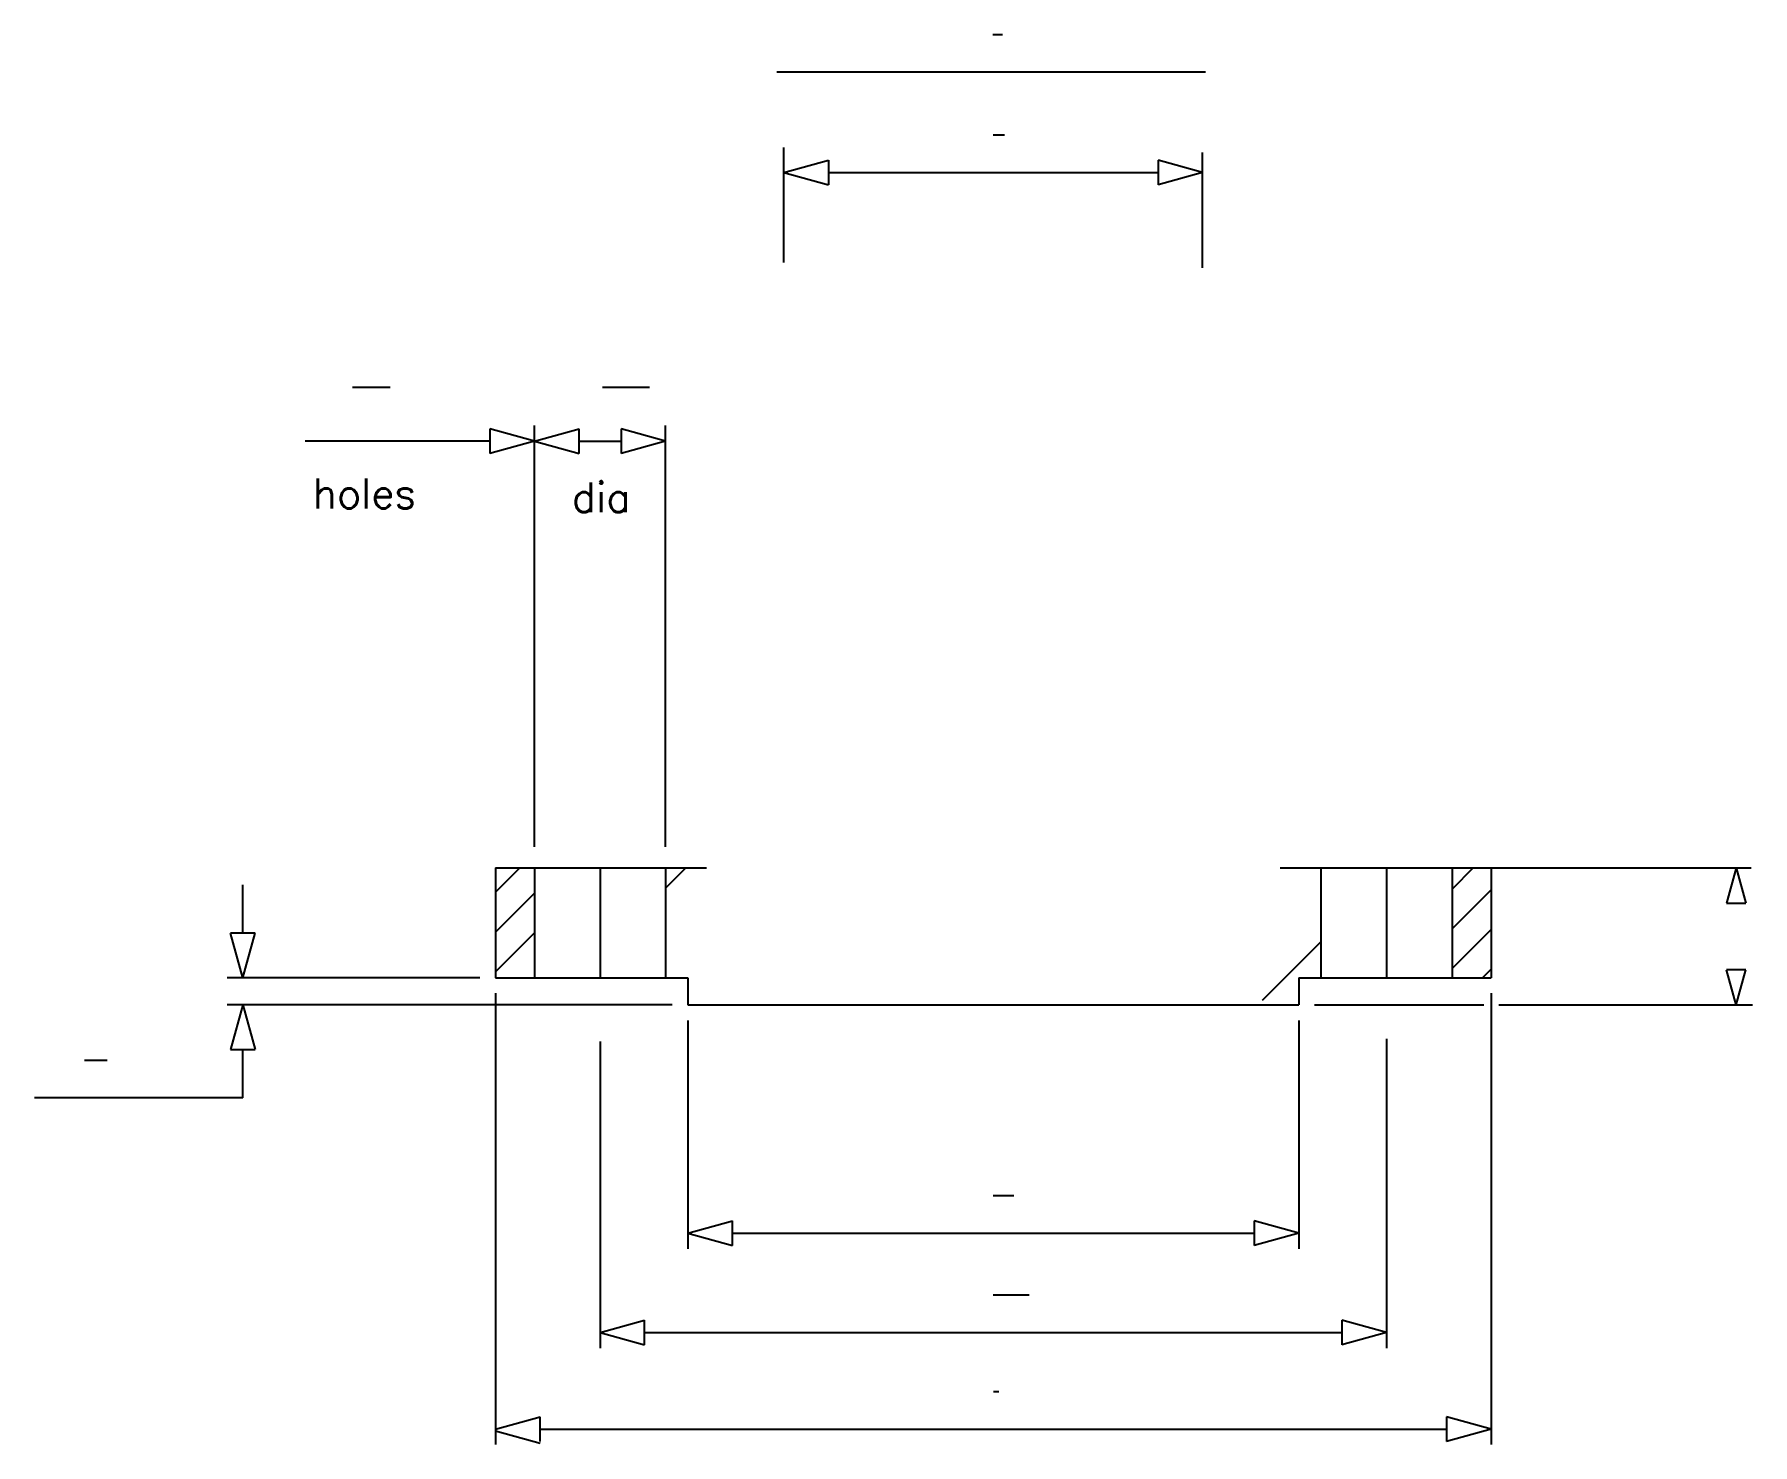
# Model space of a CAD drawing. Extents: x 348 to 1262, y 214 to 964.
import ezdxf
from ezdxf.enums import TextEntityAlignment as Align

# ---------------------------------------------------------------- set-up
doc = ezdxf.new("R2010")
doc.units = 0
doc.header["$MEASUREMENT"] = 0
doc.layers.add('1', color=7, linetype='CONTINUOUS')
doc.styles.add('ROMANS', font='ROMANS', dxfattribs={"height": 0.2})

msp = doc.modelspace()

# ---------------------------------------------------------------- linework, layer by layer
at = {"layer": '1', "color": 5, "linetype": 'Continuous'}
for p, q in [((857.89375, 964.13125), (862.89375, 964.13125)), ((858.08125, 910.625), (864.08125, 910.625)), ((650.1875, 776.54375), (675.1875, 776.54375)), ((374.7, 418.65625), (386.7, 418.65625)), ((858.075, 346.575), (869.075, 346.575)), ((858.0875, 293.81875), (877.0875, 293.81875)), ((858.1125, 242.43125), (861.1125, 242.43125))]:
    msp.add_line(p, q, dxfattribs=at)
at = {"layer": '1', "color": 3, "linetype": 'Continuous'}
for p, q in [((743, 944.13125), (971, 944.13125)), ((746.75, 842.88125), (746.75, 903.96875)), ((746.75, 890.625), (770.4625, 897.18125)), ((770.4625, 897.18125), (770.4625, 884.06875)), ((969.4125, 890.625), (945.7, 897.18125)), ((945.7, 897.18125), (945.7, 884.06875)), ((969.4125, 840), (969.4125, 901.29375)), ((746.75, 890.625), (770.4625, 884.06875)), ((770.4625, 890.625), (945.7, 890.625)), ((969.4125, 890.625), (945.7, 884.06875)), ((614.0625, 747.7625), (590.35, 754.31875)), ((590.35, 754.31875), (590.35, 741.20625)), ((614.0625, 532), (614.0625, 756.0625)), ((614.0625, 747.7625), (637.775, 754.31875)), ((637.775, 741.20625), (637.775, 754.31875)), ((683.78125, 747.7625), (660.06875, 754.31875)), ((660.06875, 754.31875), (660.06875, 741.20625)), ((683.78125, 532), (683.78125, 756.0625)), ((590.35, 747.7625), (492, 747.7625)), ((614.0625, 747.7625), (590.35, 741.20625)), ((614.0625, 747.7625), (637.775, 741.20625)), ((637.775, 747.7625), (660.06875, 747.7625)), ((683.78125, 747.7625), (660.06875, 741.20625)), ((458.84375, 486.175), (458.84375, 511.875)), ((1120.925, 520.8125), (1261.1875, 520.8125)), ((1253.1875, 520.8125), (1248.0125, 502.1)), ((1253.1875, 520.8125), (1258.3625, 502.1)), ((1248.0125, 502.1), (1258.3625, 502.1)), ((458.84375, 462.4625), (452.2875, 486.175)), ((465.4, 486.175), (452.2875, 486.175)), ((458.84375, 462.4625), (465.4, 486.175)), ((1253.1875, 447.95625), (1248.0125, 466.66875)), ((1258.3625, 466.66875), (1248.0125, 466.66875)), ((1253.1875, 447.95625), (1258.3625, 466.66875)), ((585.01875, 462.4625), (450.54375, 462.4625)), ((687.26875, 447.95625), (450.54375, 447.95625)), ((458.84375, 447.95625), (452.2875, 424.24375)), ((458.84375, 447.95625), (465.4, 424.24375)), ((593.31875, 454.1625), (593.31875, 214.13125)), ((1029, 447.95625), (1119, 447.95625)), ((1122.8875, 454.1625), (1122.8875, 214.13125)), ((1127, 447.95625), (1262, 447.95625)), ((695.56875, 439.65625), (695.56875, 318.275)), ((1020.59375, 439.65625), (1020.59375, 318.275)), ((1067.24375, 429.99375), (1067.24375, 265.51875)), ((452.2875, 424.24375), (465.4, 424.24375)), ((458.84375, 398.5375), (458.84375, 424.24375)), ((648.91875, 428.54375), (648.91875, 265.51875)), ((458.84375, 398.5375), (348, 398.5375)), ((695.56875, 326.575), (719.28125, 333.13125)), ((719.28125, 320.01875), (719.28125, 333.13125)), ((1020.59375, 326.575), (996.88125, 333.13125)), ((996.88125, 333.13125), (996.88125, 320.01875)), ((695.56875, 326.575), (719.28125, 320.01875)), ((719.28125, 326.575), (996.88125, 326.575)), ((1020.59375, 326.575), (996.88125, 320.01875)), ((648.91875, 273.81875), (672.63125, 280.375)), ((672.63125, 267.2625), (672.63125, 280.375)), ((1067.24375, 273.81875), (1043.53125, 280.375)), ((1043.53125, 280.375), (1043.53125, 267.2625)), ((648.91875, 273.81875), (672.63125, 267.2625)), ((672.63125, 273.81875), (1043.53125, 273.81875)), ((1067.24375, 273.81875), (1043.53125, 267.2625)), ((593.31875, 222.43125), (617.03125, 228.9875)), ((617.03125, 215.875), (617.03125, 228.9875)), ((1122.8875, 222.43125), (1099.175, 228.9875)), ((1099.175, 228.9875), (1099.175, 215.875)), ((593.31875, 221.43125), (617.03125, 214.875)), ((617.03125, 222.43125), (1099.175, 222.43125)), ((1122.8875, 222.43125), (1099.175, 215.875))]:
    msp.add_line(p, q, dxfattribs=at)
at = {"layer": '1', "color": 2, "linetype": 'Continuous'}
msp.add_line((517.25625, 776.50625), (537.25625, 776.50625), dxfattribs=at)
at = {"layer": '1', "color": 7, "linetype": 'Continuous'}
for p, q in [((593.31875, 520.8125), (593.31875, 462.4625)), ((593.31875, 520.8125), (705.53125, 520.8125)), ((606.24375, 520.80625), (593.31875, 507.875)), ((614.0625, 520.8125), (614.0625, 462.4625)), ((683.78125, 520.8125), (683.78125, 462.4625)), ((694.59375, 520.8125), (683.78125, 510)), ((1010.63125, 520.8125), (1122.8875, 520.8125)), ((1032.38125, 520.8125), (1032.38125, 462.4625)), ((1102.1, 520.8125), (1102.1, 462.4625)), ((1113.325, 520.80625), (1102.1, 509.58125)), ((1122.8875, 520.8125), (1122.8875, 462.4625)), ((614.0625, 507.4875), (593.31875, 486.74375)), ((1122.8875, 509.23125), (1102.1, 488.44375)), ((614.0625, 486.35625), (593.31875, 465.61875)), ((1122.8875, 488.10625), (1102.1, 467.31875)), ((1032.38125, 481.6), (1001.08125, 450.3)), ((1122.8875, 466.98125), (1118.36875, 462.4625)), ((593.31875, 462.4625), (695.56875, 462.4625)), ((695.56875, 462.4625), (695.56875, 447.95625)), ((1020.59375, 462.4625), (1020.59375, 447.95625)), ((1020.59375, 462.4625), (1122.8875, 462.4625)), ((695.56875, 447.95625), (1020.59375, 447.95625))]:
    msp.add_line(p, q, dxfattribs=at)
at = {"layer": '1', "color": 4, "linetype": 'Continuous'}
for p, q in [((648.91875, 520.8125), (648.91875, 462.4625)), ((1067.24375, 520.8125), (1067.24375, 462.4625))]:
    msp.add_line(p, q, dxfattribs=at)

# ---------------------------------------------------------------- texts
at = {"layer": '1', "color": 7, "linetype": 'Continuous', "style": 'ROMANS'}
for s, p in [('holes', (496.09108, 719.9625)), ('dia', (633.90983, 717.9625))]:
    msp.add_text(s, height=15.81875, dxfattribs=at).set_placement(p, align=Align.MIDDLE_LEFT)

doc.saveas('drawing.dxf')
